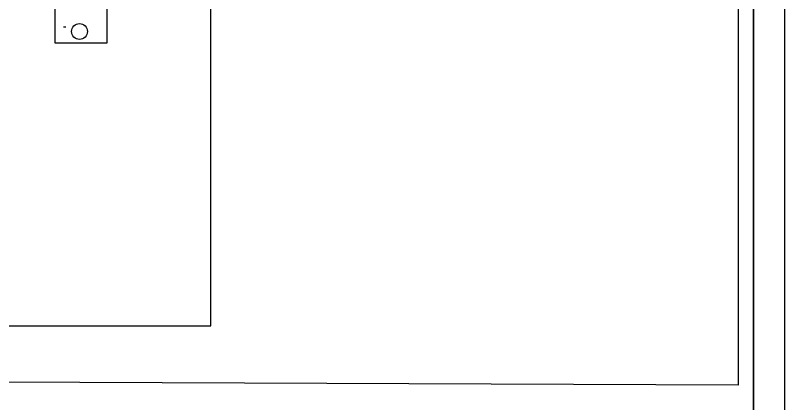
# Model space of a CAD drawing. Header units: millimetres. Extents: x 1815 to 2235, y 1515 to 1812.
# Drawn here: x 2110.9 to 2234.8, y 1629.7 to 1692.1 of the extents above; entities that cross this region are included whole.
import ezdxf

# ---------------------------------------------------------------- set-up
doc = ezdxf.new("R2010")
doc.units = ezdxf.units.MM
doc.layers.add('AM_0', color=7, linetype='Continuous', lineweight=50)
doc.layers.add('粗实线层', color=7, linetype='Continuous', lineweight=35)

# ---------------------------------------------------------------- blocks, each defined once
blk = doc.blocks.new('GBA3')
at = {"layer": 'Defpoints'}
blk.add_line((420, 297), (420, 0), dxfattribs=at)
at = {"layer": '粗实线层'}
blk.add_line((415, 292), (415, 5), dxfattribs=at)

msp = doc.modelspace()

# ---------------------------------------------------------------- linework, layer by layer
for p, q in [((2227.35, 1793.55), (2227.35, 1632.64)), ((2227.35, 1632.64), (1929.97, 1633.81))]:
    msp.add_line(p, q)
at = {"color": 1}
for p, q in [((2142.38, 1642.17), (2142.38, 1703.79)), ((1952.41, 1642.17), (2142.38, 1642.17))]:
    msp.add_line(p, q, dxfattribs=at)
at = {"color": 7}
msp.add_line((2118.66, 1690.27), (2119.06, 1690.27), dxfattribs=at)
msp.add_lwpolyline([(2117.33, 1709.72), (2125.64, 1709.72), (2125.64, 1687.67), (2117.33, 1687.67)], close=True)
msp.add_circle((2121.25, 1689.54), 1.28, dxfattribs=at)

# ---------------------------------------------------------------- block references
at = {"layer": 'AM_0', "lineweight": 0}
msp.add_blockref('GBA3', (1814.81, 1515.18), dxfattribs=at)

doc.saveas('drawing.dxf')
